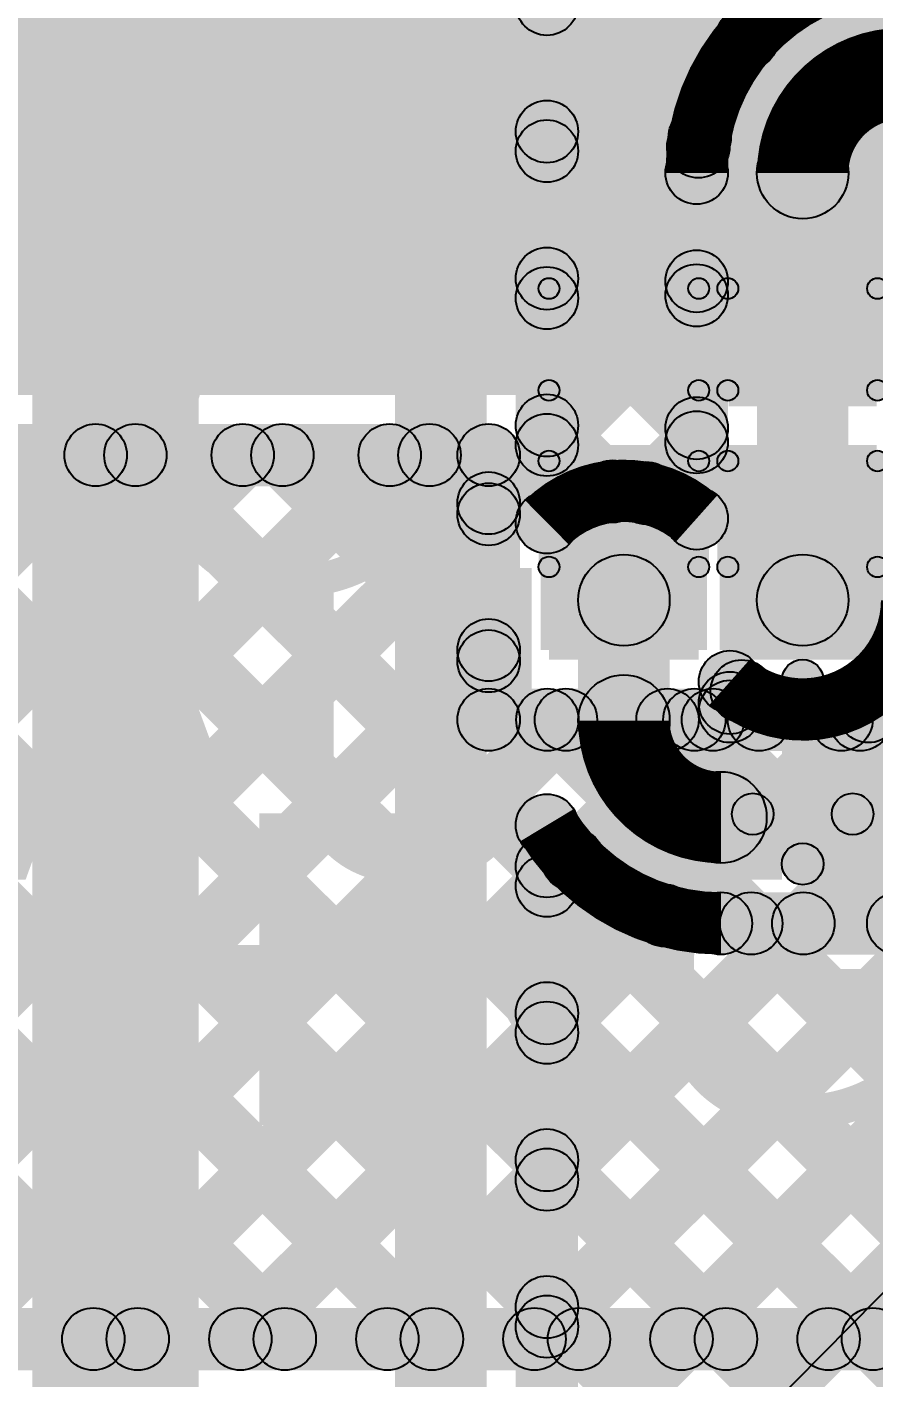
# Model space of a CAD drawing. Header units: millimetres. Extents: x 0 to 210, y 0 to 213.
# Drawn here: x 0.3655 to 0.5691, y 0.6701 to 0.9952 of the extents above; entities that cross this region are included whole.
import ezdxf

# ---------------------------------------------------------------- set-up
doc = ezdxf.new("R2010")
doc.units = ezdxf.units.MM
doc.header["$MEASUREMENT"] = 0
for name, color, linetype in [('BottomLayer', 5, 'Continuous'), ('TopLayer', 1, 'Continuous'), ('TopOverlay', 2, 'Continuous'), ('TopPaste', 8, 'Continuous'), ('TopSolder', 216, 'Continuous'), ('ViaHoleLayer', 16, 'Continuous')]:
    doc.layers.add(name, color=color, linetype=linetype)

# ---------------------------------------------------------------- blocks, each defined once
blk = doc.blocks.new('LED_0402_34')
at = {"layer": 'TopLayer'}
for points in [[(-0.02834, -0.01378), (-0.02834, 0.01378), (-0.00866, 0.01378), (-0.00866, -0.01378)], [(0.00866, -0.01378), (0.00866, 0.01378), (0.02834, 0.01378), (0.02834, -0.01378)]]:
    blk.add_hatch(color=1, dxfattribs=at).paths.add_polyline_path(points)
at = {"layer": 'TopOverlay'}
h = blk.add_hatch(color=2, dxfattribs=at)
edge = h.paths.add_edge_path()
edge.add_arc((-0.033, 0.018), 0.0025, 0, 360)
h = blk.add_hatch(color=2, dxfattribs=at)
edge = h.paths.add_edge_path()
edge.add_arc((-0.033, 0.018), 0.0025, 0, 360)
for points in [[(-0.0085, 0.0205), (-0.0085, 0.0155), (-0.033, 0.0155), (-0.033, 0.0205)], [(0.034, 0.0205), (0.034, 0.0155), (0.0085, 0.0155), (0.0085, 0.0205)], [(0.034, -0.02), (0.054, -0.02), (0.054, 0.02), (0.034, 0.02)], [(-0.0305, -0.018), (-0.0355, -0.018), (-0.0355, 0.018), (-0.0305, 0.018)], [(0.0365, -0.018), (0.0315, -0.018), (0.0315, 0.018), (0.0365, 0.018)], [(-0.0085, -0.0155), (-0.0085, -0.0205), (-0.033, -0.0205), (-0.033, -0.0155)], [(0.034, -0.0155), (0.034, -0.0205), (0.0085, -0.0205), (0.0085, -0.0155)]]:
    blk.add_hatch(color=2, dxfattribs=at).paths.add_polyline_path(points)
h = blk.add_hatch(color=2, dxfattribs=at)
edge = h.paths.add_edge_path()
edge.add_arc((-0.0085, 0.018), 0.0025, 0, 360)
h = blk.add_hatch(color=2, dxfattribs=at)
edge = h.paths.add_edge_path()
edge.add_arc((0.0085, 0.018), 0.0025, 0, 360)
h = blk.add_hatch(color=2, dxfattribs=at)
edge = h.paths.add_edge_path()
edge.add_arc((0.034, 0.018), 0.0025, 0, 360)
h = blk.add_hatch(color=2, dxfattribs=at)
edge = h.paths.add_edge_path()
edge.add_arc((0.034, 0.018), 0.0025, 0, 360)
h = blk.add_hatch(color=2, dxfattribs=at)
edge = h.paths.add_edge_path()
edge.add_arc((-0.033, -0.018), 0.0025, 0, 360)
h = blk.add_hatch(color=2, dxfattribs=at)
edge = h.paths.add_edge_path()
edge.add_arc((-0.033, -0.018), 0.0025, 0, 360)
h = blk.add_hatch(color=2, dxfattribs=at)
edge = h.paths.add_edge_path()
edge.add_arc((-0.0085, -0.018), 0.0025, 0, 360)
h = blk.add_hatch(color=2, dxfattribs=at)
edge = h.paths.add_edge_path()
edge.add_arc((0.0085, -0.018), 0.0025, 0, 360)
h = blk.add_hatch(color=2, dxfattribs=at)
edge = h.paths.add_edge_path()
edge.add_arc((0.034, -0.018), 0.0025, 0, 360)
h = blk.add_hatch(color=2, dxfattribs=at)
edge = h.paths.add_edge_path()
edge.add_arc((0.034, -0.018), 0.0025, 0, 360)
at = {"layer": 'TopPaste'}
for points in [[(-0.02834, -0.01378), (-0.02834, 0.01378), (-0.00866, 0.01378), (-0.00866, -0.01378)], [(0.00866, -0.01378), (0.00866, 0.01378), (0.02834, 0.01378), (0.02834, -0.01378)]]:
    blk.add_hatch(color=8, dxfattribs=at).paths.add_polyline_path(points)
at = {"layer": 'TopSolder'}
for points in [[(-0.03234, -0.01778), (-0.03234, 0.01778), (-0.00466, 0.01778), (-0.00466, -0.01778)], [(0.00466, -0.01778), (0.00466, 0.01778), (0.03234, 0.01778), (0.03234, -0.01778)]]:
    blk.add_hatch(color=216, dxfattribs=at).paths.add_polyline_path(points)
at = {"layer": 'TopOverlay'}
for centre in [(-0.033, 0.018), (-0.033, 0.018), (-0.0085, 0.018), (0.0085, 0.018), (0.034, 0.018), (0.034, 0.018), (-0.033, -0.018), (-0.033, -0.018), (-0.0085, -0.018), (0.0085, -0.018), (0.034, -0.018), (0.034, -0.018)]:
    blk.add_circle(centre, 0.0025, dxfattribs=at)
blk = doc.blocks.new('LED_0402_35')
at = {"layer": 'TopLayer'}
for points in [[(-0.02834, -0.01378), (-0.02834, 0.01378), (-0.00866, 0.01378), (-0.00866, -0.01378)], [(0.00866, -0.01378), (0.00866, 0.01378), (0.02834, 0.01378), (0.02834, -0.01378)]]:
    blk.add_hatch(color=1, dxfattribs=at).paths.add_polyline_path(points)
at = {"layer": 'TopOverlay'}
h = blk.add_hatch(color=2, dxfattribs=at)
edge = h.paths.add_edge_path()
edge.add_arc((-0.033, 0.018), 0.0025, 0, 360)
h = blk.add_hatch(color=2, dxfattribs=at)
edge = h.paths.add_edge_path()
edge.add_arc((-0.033, 0.018), 0.0025, 0, 360)
for points in [[(-0.0085, 0.0205), (-0.0085, 0.0155), (-0.033, 0.0155), (-0.033, 0.0205)], [(0.034, 0.0205), (0.034, 0.0155), (0.0085, 0.0155), (0.0085, 0.0205)], [(0.034, -0.02), (0.054, -0.02), (0.054, 0.02), (0.034, 0.02)], [(-0.0305, -0.018), (-0.0355, -0.018), (-0.0355, 0.018), (-0.0305, 0.018)], [(0.0365, -0.018), (0.0315, -0.018), (0.0315, 0.018), (0.0365, 0.018)], [(-0.0085, -0.0155), (-0.0085, -0.0205), (-0.033, -0.0205), (-0.033, -0.0155)], [(0.034, -0.0155), (0.034, -0.0205), (0.0085, -0.0205), (0.0085, -0.0155)]]:
    blk.add_hatch(color=2, dxfattribs=at).paths.add_polyline_path(points)
h = blk.add_hatch(color=2, dxfattribs=at)
edge = h.paths.add_edge_path()
edge.add_arc((-0.0085, 0.018), 0.0025, 0, 360)
h = blk.add_hatch(color=2, dxfattribs=at)
edge = h.paths.add_edge_path()
edge.add_arc((0.0085, 0.018), 0.0025, 0, 360)
h = blk.add_hatch(color=2, dxfattribs=at)
edge = h.paths.add_edge_path()
edge.add_arc((0.034, 0.018), 0.0025, 0, 360)
h = blk.add_hatch(color=2, dxfattribs=at)
edge = h.paths.add_edge_path()
edge.add_arc((0.034, 0.018), 0.0025, 0, 360)
h = blk.add_hatch(color=2, dxfattribs=at)
edge = h.paths.add_edge_path()
edge.add_arc((-0.033, -0.018), 0.0025, 0, 360)
h = blk.add_hatch(color=2, dxfattribs=at)
edge = h.paths.add_edge_path()
edge.add_arc((-0.033, -0.018), 0.0025, 0, 360)
h = blk.add_hatch(color=2, dxfattribs=at)
edge = h.paths.add_edge_path()
edge.add_arc((-0.0085, -0.018), 0.0025, 0, 360)
h = blk.add_hatch(color=2, dxfattribs=at)
edge = h.paths.add_edge_path()
edge.add_arc((0.0085, -0.018), 0.0025, 0, 360)
h = blk.add_hatch(color=2, dxfattribs=at)
edge = h.paths.add_edge_path()
edge.add_arc((0.034, -0.018), 0.0025, 0, 360)
h = blk.add_hatch(color=2, dxfattribs=at)
edge = h.paths.add_edge_path()
edge.add_arc((0.034, -0.018), 0.0025, 0, 360)
at = {"layer": 'TopPaste'}
for points in [[(-0.02834, -0.01378), (-0.02834, 0.01378), (-0.00866, 0.01378), (-0.00866, -0.01378)], [(0.00866, -0.01378), (0.00866, 0.01378), (0.02834, 0.01378), (0.02834, -0.01378)]]:
    blk.add_hatch(color=8, dxfattribs=at).paths.add_polyline_path(points)
at = {"layer": 'TopSolder'}
for points in [[(-0.03234, -0.01778), (-0.03234, 0.01778), (-0.00466, 0.01778), (-0.00466, -0.01778)], [(0.00466, -0.01778), (0.00466, 0.01778), (0.03234, 0.01778), (0.03234, -0.01778)]]:
    blk.add_hatch(color=216, dxfattribs=at).paths.add_polyline_path(points)
at = {"layer": 'TopOverlay'}
for centre in [(-0.033, 0.018), (-0.033, 0.018), (-0.0085, 0.018), (0.0085, 0.018), (0.034, 0.018), (0.034, 0.018), (-0.033, -0.018), (-0.033, -0.018), (-0.0085, -0.018), (0.0085, -0.018), (0.034, -0.018), (0.034, -0.018)]:
    blk.add_circle(centre, 0.0025, dxfattribs=at)

msp = doc.modelspace()

# ---------------------------------------------------------------- hatches: boundary and pattern name
at = {"layer": 'BottomLayer'}
for points in [[(0.40674, 0.31443), (0.36674, 0.31443), (0.36674, 2.03274), (0.40674, 2.03274)], [(0.454, 1.998), (0.476, 1.998), (0.476, 0.38572), (0.454, 0.38572)], [(0.483, 1.66271), (0.498, 1.66271), (0.498, 0.87599), (0.483, 0.87599)], [(0.4958, 0.96003), (0.4852, 0.97064), (0.9862, 1.47164), (0.9968, 1.46103)], [(0.4852, 1.03544), (0.4958, 1.04604), (0.54398, 0.99786), (0.53338, 0.98725)], [(0.4852, 1.00008), (0.4958, 1.01069), (0.53255, 0.97394), (0.52195, 0.96333)], [(0.4852, 0.96473), (0.4958, 0.97533), (0.5318, 0.93933), (0.5212, 0.92873)], [(0.4958, 0.92468), (0.4852, 0.93528), (0.5216, 0.97169), (0.53221, 0.96108)], [(0.5731, 0.8252), (0.56249, 0.8358), (0.69049, 0.9638), (0.7011, 0.9532)], [(0.534, 0.87693), (0.519, 0.87693), (0.519, 0.96006), (0.534, 0.96006)], [(0.563, 0.85728), (0.541, 0.85728), (0.541, 0.96006), (0.563, 0.96006)], [(0.4852, 0.92937), (0.4958, 0.93998), (0.5318, 0.90398), (0.5212, 0.89337)], [(0.4958, 0.88932), (0.4852, 0.89993), (0.5212, 0.93593), (0.5318, 0.92532)], [(0.4852, 0.89401), (0.4958, 0.90462), (0.51166, 0.88876), (0.50105, 0.87816)], [(0.51959, 0.87775), (0.50898, 0.88836), (0.5212, 0.90057), (0.5318, 0.88997)], [(0.52, 0.82832), (0.498, 0.82832), (0.498, 0.85728), (0.52, 0.85728)], [(0.5398, 0.82726), (0.5292, 0.83786), (0.53206, 0.84072), (0.54266, 0.83012)], [(0.542, 0.8305), (0.527, 0.8305), (0.527, 0.83764), (0.542, 0.83764)], [(0.5345, 0.823), (0.5345, 0.838), (0.734, 0.838), (0.734, 0.823)], [(0.53232, 0.794), (0.53232, 0.816), (0.734, 0.816), (0.734, 0.794)], [(0.498, 0.42487), (0.483, 0.42487), (0.483, 0.80313), (0.498, 0.80313)], [(0.4958, 0.78326), (0.4852, 0.79386), (0.49148, 0.80015), (0.50209, 0.78954)], [(0.4852, 0.78795), (0.4958, 0.79856), (0.83358, 0.46078), (0.82297, 0.45017)], [(0.4958, 0.7479), (0.4852, 0.75851), (0.51342, 0.78673), (0.52403, 0.77613)], [(0.53232, 0.772), (0.53232, 0.787), (0.734, 0.787), (0.734, 0.772)], [(0.4958, 0.64184), (0.4852, 0.65244), (0.61756, 0.7848), (0.62816, 0.7742)], [(0.4958, 0.67719), (0.4852, 0.6878), (0.5822, 0.7848), (0.59281, 0.7742)], [(0.4958, 0.60648), (0.4852, 0.61709), (0.65291, 0.7848), (0.66352, 0.7742)], [(0.4958, 0.71255), (0.4852, 0.72315), (0.54685, 0.7848), (0.55745, 0.7742)], [(0.5343, 0.7742), (0.54491, 0.7848), (0.83358, 0.49613), (0.82297, 0.48553)], [(0.4852, 0.75259), (0.4958, 0.7632), (0.83358, 0.42542), (0.82297, 0.41482)], [(0.4852, 0.71724), (0.4958, 0.72784), (0.83358, 0.39007), (0.82297, 0.37946)], [(0.4852, 0.68188), (0.4958, 0.69249), (0.56788, 0.62042), (0.55727, 0.60981)]]:
    msp.add_hatch(color=5, dxfattribs=at).paths.add_polyline_path(points)
h = msp.add_hatch(color=5, dxfattribs=at)
edge = h.paths.add_edge_path()
edge.add_arc((0.4905, 1.00069), 0.0075, 0, 360)
h = msp.add_hatch(color=5, dxfattribs=at)
edge = h.paths.add_edge_path()
edge.add_arc((0.53868, 0.99256), 0.0075, 0, 360)
h = msp.add_hatch(color=5, dxfattribs=at)
edge = h.paths.add_edge_path()
edge.add_arc((0.57594, 0.984), 0.011, 0, 360)
h = msp.add_hatch(color=5, dxfattribs=at)
edge = h.paths.add_edge_path()
edge.add_arc((0.57594, 0.984), 0.011, 0, 360)
h = msp.add_hatch(color=5, dxfattribs=at)
edge = h.paths.add_edge_path()
edge.add_arc((0.4905, 0.97003), 0.0075, 0, 360)
h = msp.add_hatch(color=5, dxfattribs=at)
edge = h.paths.add_edge_path()
edge.add_arc((0.52725, 0.96863), 0.0075, 0, 360)
h = msp.add_hatch(color=5, dxfattribs=at)
edge = h.paths.add_edge_path()
edge.add_arc((0.4905, 0.96534), 0.0075, 0, 360)
h = msp.add_hatch(color=5, dxfattribs=at)
edge = h.paths.add_edge_path()
edge.add_arc((0.52691, 0.96639), 0.0075, 0, 360)
h = msp.add_hatch(color=5, dxfattribs=at)
edge = h.paths.add_edge_path()
edge.add_arc((0.552, 0.96006), 0.011, 0, 360)
h = msp.add_hatch(color=5, dxfattribs=at)
edge = h.paths.add_edge_path()
edge.add_arc((0.552, 0.96006), 0.011, 0, 360)
h = msp.add_hatch(color=5, dxfattribs=at)
edge = h.paths.add_edge_path()
edge.add_arc((0.5265, 0.96006), 0.0075, 0, 360)
h = msp.add_hatch(color=5, dxfattribs=at)
edge = h.paths.add_edge_path()
edge.add_arc((0.5265, 0.96006), 0.0075, 0, 360)
h = msp.add_hatch(color=5, dxfattribs=at)
edge = h.paths.add_edge_path()
edge.add_arc((0.4905, 0.93467), 0.0075, 0, 360)
h = msp.add_hatch(color=5, dxfattribs=at)
edge = h.paths.add_edge_path()
edge.add_arc((0.5265, 0.93403), 0.0075, 0, 360)
h = msp.add_hatch(color=5, dxfattribs=at)
edge = h.paths.add_edge_path()
edge.add_arc((0.4905, 0.92998), 0.0075, 0, 360)
h = msp.add_hatch(color=5, dxfattribs=at)
edge = h.paths.add_edge_path()
edge.add_arc((0.5265, 0.93063), 0.0075, 0, 360)
h = msp.add_hatch(color=5, dxfattribs=at)
edge = h.paths.add_edge_path()
edge.add_arc((0.4905, 0.89932), 0.0075, 0, 360)
h = msp.add_hatch(color=5, dxfattribs=at)
edge = h.paths.add_edge_path()
edge.add_arc((0.5265, 0.89867), 0.0075, 0, 360)
h = msp.add_hatch(color=5, dxfattribs=at)
edge = h.paths.add_edge_path()
edge.add_arc((0.4905, 0.89463), 0.0075, 0, 360)
h = msp.add_hatch(color=5, dxfattribs=at)
edge = h.paths.add_edge_path()
edge.add_arc((0.5265, 0.89527), 0.0075, 0, 360)
h = msp.add_hatch(color=5, dxfattribs=at)
edge = h.paths.add_edge_path()
edge.add_arc((0.50636, 0.88346), 0.0075, 0, 360)
h = msp.add_hatch(color=5, dxfattribs=at)
edge = h.paths.add_edge_path()
edge.add_arc((0.51429, 0.88306), 0.0075, 0, 360)
h = msp.add_hatch(color=5, dxfattribs=at)
edge = h.paths.add_edge_path()
edge.add_arc((0.5265, 0.87693), 0.0075, 0, 360)
h = msp.add_hatch(color=5, dxfattribs=at)
edge = h.paths.add_edge_path()
edge.add_arc((0.5265, 0.87693), 0.0075, 0, 360)
h = msp.add_hatch(color=5, dxfattribs=at)
edge = h.paths.add_edge_path()
edge.add_arc((0.4905, 0.87599), 0.0075, 0, 360)
h = msp.add_hatch(color=5, dxfattribs=at)
edge = h.paths.add_edge_path()
edge.add_arc((0.4905, 0.87599), 0.0075, 0, 360)
h = msp.add_hatch(color=5, dxfattribs=at)
edge = h.paths.add_edge_path()
edge.add_arc((0.509, 0.85728), 0.01181, 0, 360)
h = msp.add_hatch(color=5, dxfattribs=at)
edge = h.paths.add_edge_path()
edge.add_arc((0.509, 0.85728), 0.011, 0, 360)
h = msp.add_hatch(color=5, dxfattribs=at)
edge = h.paths.add_edge_path()
edge.add_arc((0.552, 0.85728), 0.01181, 0, 360)
h = msp.add_hatch(color=5, dxfattribs=at)
edge = h.paths.add_edge_path()
edge.add_arc((0.552, 0.85728), 0.011, 0, 360)
h = msp.add_hatch(color=5, dxfattribs=at)
edge = h.paths.add_edge_path()
edge.add_arc((0.5345, 0.83764), 0.0075, 0, 360)
h = msp.add_hatch(color=5, dxfattribs=at)
edge = h.paths.add_edge_path()
edge.add_arc((0.5345, 0.83764), 0.0075, 0, 360)
h = msp.add_hatch(color=5, dxfattribs=at)
edge = h.paths.add_edge_path()
edge.add_arc((0.53736, 0.83542), 0.0075, 0, 360)
h = msp.add_hatch(color=5, dxfattribs=at)
edge = h.paths.add_edge_path()
edge.add_arc((0.509, 0.82832), 0.011, 0, 360)
h = msp.add_hatch(color=5, dxfattribs=at)
edge = h.paths.add_edge_path()
edge.add_arc((0.509, 0.82832), 0.011, 0, 360)
h = msp.add_hatch(color=5, dxfattribs=at)
edge = h.paths.add_edge_path()
edge.add_arc((0.5345, 0.83256), 0.0075, 0, 360)
h = msp.add_hatch(color=5, dxfattribs=at)
edge = h.paths.add_edge_path()
edge.add_arc((0.5345, 0.8305), 0.0075, 0, 360)
h = msp.add_hatch(color=5, dxfattribs=at)
edge = h.paths.add_edge_path()
edge.add_arc((0.5345, 0.8305), 0.0075, 0, 360)
h = msp.add_hatch(color=5, dxfattribs=at)
edge = h.paths.add_edge_path()
edge.add_arc((0.5678, 0.8305), 0.0075, 0, 360)
h = msp.add_hatch(color=5, dxfattribs=at)
edge = h.paths.add_edge_path()
edge.add_arc((0.53232, 0.805), 0.011, 0, 360)
h = msp.add_hatch(color=5, dxfattribs=at)
edge = h.paths.add_edge_path()
edge.add_arc((0.53232, 0.805), 0.011, 0, 360)
h = msp.add_hatch(color=5, dxfattribs=at)
edge = h.paths.add_edge_path()
edge.add_arc((0.4905, 0.80313), 0.0075, 0, 360)
h = msp.add_hatch(color=5, dxfattribs=at)
edge = h.paths.add_edge_path()
edge.add_arc((0.4905, 0.80313), 0.0075, 0, 360)
h = msp.add_hatch(color=5, dxfattribs=at)
edge = h.paths.add_edge_path()
edge.add_arc((0.4905, 0.79325), 0.0075, 0, 360)
h = msp.add_hatch(color=5, dxfattribs=at)
edge = h.paths.add_edge_path()
edge.add_arc((0.49678, 0.79484), 0.0075, 0, 360)
h = msp.add_hatch(color=5, dxfattribs=at)
edge = h.paths.add_edge_path()
edge.add_arc((0.4905, 0.78856), 0.0075, 0, 360)
h = msp.add_hatch(color=5, dxfattribs=at)
edge = h.paths.add_edge_path()
edge.add_arc((0.51873, 0.78143), 0.0075, 0, 360)
h = msp.add_hatch(color=5, dxfattribs=at)
edge = h.paths.add_edge_path()
edge.add_arc((0.53232, 0.7795), 0.0075, 0, 360)
h = msp.add_hatch(color=5, dxfattribs=at)
edge = h.paths.add_edge_path()
edge.add_arc((0.53232, 0.7795), 0.0075, 0, 360)
h = msp.add_hatch(color=5, dxfattribs=at)
edge = h.paths.add_edge_path()
edge.add_arc((0.53961, 0.7795), 0.0075, 0, 360)
h = msp.add_hatch(color=5, dxfattribs=at)
edge = h.paths.add_edge_path()
edge.add_arc((0.55215, 0.7795), 0.0075, 0, 360)
h = msp.add_hatch(color=5, dxfattribs=at)
edge = h.paths.add_edge_path()
edge.add_arc((0.57496, 0.7795), 0.0075, 0, 360)
h = msp.add_hatch(color=5, dxfattribs=at)
edge = h.paths.add_edge_path()
edge.add_arc((0.4905, 0.7579), 0.0075, 0, 360)
h = msp.add_hatch(color=5, dxfattribs=at)
edge = h.paths.add_edge_path()
edge.add_arc((0.4905, 0.75321), 0.0075, 0, 360)
h = msp.add_hatch(color=5, dxfattribs=at)
edge = h.paths.add_edge_path()
edge.add_arc((0.4905, 0.72254), 0.0075, 0, 360)
h = msp.add_hatch(color=5, dxfattribs=at)
edge = h.paths.add_edge_path()
edge.add_arc((0.4905, 0.71785), 0.0075, 0, 360)
h = msp.add_hatch(color=5, dxfattribs=at)
edge = h.paths.add_edge_path()
edge.add_arc((0.4905, 0.68719), 0.0075, 0, 360)
h = msp.add_hatch(color=5, dxfattribs=at)
edge = h.paths.add_edge_path()
edge.add_arc((0.4905, 0.68249), 0.0075, 0, 360)
at = {"layer": 'TopLayer'}
for points in [[(0.326, 0.973), (0.862, 0.973), (0.862, 1.391), (0.326, 1.391)], [(0.326, 0.90669), (0.572, 0.90669), (0.572, 0.998), (0.326, 0.998)], [(0.32381, 0.8234), (0.3132, 0.834), (0.3767, 0.8975), (0.38731, 0.88689)], [(0.32381, 0.75269), (0.3132, 0.76329), (0.44741, 0.8975), (0.45802, 0.88689)], [(0.32381, 0.78804), (0.3132, 0.79865), (0.41205, 0.8975), (0.42266, 0.88689)], [(0.31554, 0.88689), (0.32615, 0.8975), (0.53884, 0.6848), (0.52824, 0.6742)], [(0.31851, 0.88469), (0.31851, 0.89969), (0.4765, 0.89969), (0.4765, 0.88469)], [(0.3509, 0.88689), (0.36151, 0.8975), (0.5742, 0.6848), (0.56359, 0.6742)], [(0.38625, 0.88689), (0.39686, 0.8975), (0.60956, 0.6848), (0.59895, 0.6742)], [(0.42161, 0.88689), (0.43222, 0.8975), (0.4818, 0.84791), (0.4712, 0.8373)], [(0.45745, 0.6742), (0.44685, 0.6848), (0.65985, 0.8978), (0.67045, 0.8872)], [(0.45697, 0.88689), (0.46757, 0.8975), (0.4818, 0.88327), (0.4712, 0.87266)], [(0.49281, 0.6742), (0.4822, 0.6848), (0.6952, 0.8978), (0.70581, 0.8872)], [(0.52816, 0.6742), (0.51756, 0.6848), (0.73056, 0.8978), (0.74116, 0.8872)], [(0.56352, 0.6742), (0.55291, 0.6848), (0.76591, 0.8978), (0.77652, 0.8872)], [(0.484, 0.8285), (0.469, 0.8285), (0.469, 0.89219), (0.484, 0.89219)], [(0.491, 0.843), (0.527, 0.843), (0.527, 0.893), (0.491, 0.893)], [(0.534, 0.843), (0.57, 0.843), (0.57, 0.893), (0.534, 0.893)], [(0.32381, 0.71733), (0.3132, 0.72794), (0.4712, 0.88593), (0.4818, 0.87532)], [(0.3132, 0.85388), (0.32381, 0.86448), (0.50349, 0.6848), (0.49288, 0.6742)], [(0.32381, 0.68198), (0.3132, 0.69258), (0.4712, 0.85057), (0.4818, 0.83997)], [(0.4765, 0.821), (0.4765, 0.836), (0.5195, 0.836), (0.5195, 0.821)], [(0.5195, 0.821), (0.5195, 0.836), (0.5415, 0.836), (0.5415, 0.821)], [(0.5195, 0.821), (0.5195, 0.836), (0.5415, 0.836), (0.5415, 0.821)], [(0.5415, 0.821), (0.5415, 0.836), (0.5845, 0.836), (0.5845, 0.821)], [(0.35139, 0.6742), (0.34078, 0.6848), (0.48978, 0.8338), (0.50039, 0.8232)], [(0.38674, 0.6742), (0.37614, 0.6848), (0.52514, 0.8338), (0.53574, 0.8232)], [(0.4221, 0.6742), (0.41149, 0.6848), (0.56049, 0.8338), (0.5711, 0.8232)], [(0.4853, 0.8232), (0.49591, 0.8338), (0.64491, 0.6848), (0.6343, 0.6742)], [(0.52066, 0.8232), (0.53127, 0.8338), (0.68027, 0.6848), (0.66966, 0.6742)], [(0.55601, 0.8232), (0.56662, 0.8338), (0.71562, 0.6848), (0.70501, 0.6742)], [(0.3132, 0.81852), (0.32381, 0.82913), (0.46813, 0.6848), (0.45753, 0.6742)], [(0.3132, 0.78316), (0.32381, 0.79377), (0.43278, 0.6848), (0.42217, 0.6742)], [(0.3132, 0.74781), (0.32381, 0.75842), (0.39742, 0.6848), (0.38682, 0.6742)], [(0.33934, 0.672), (0.33934, 0.687), (1.0455, 0.687), (1.0455, 0.672)]]:
    msp.add_hatch(color=1, dxfattribs=at).paths.add_polyline_path(points)
h = msp.add_hatch(color=1, dxfattribs=at)
edge = h.paths.add_edge_path()
edge.add_arc((0.382, 0.89219), 0.0075, 0, 360)
h = msp.add_hatch(color=1, dxfattribs=at)
edge = h.paths.add_edge_path()
edge.add_arc((0.39156, 0.89219), 0.0075, 0, 360)
h = msp.add_hatch(color=1, dxfattribs=at)
edge = h.paths.add_edge_path()
edge.add_arc((0.41736, 0.89219), 0.0075, 0, 360)
h = msp.add_hatch(color=1, dxfattribs=at)
edge = h.paths.add_edge_path()
edge.add_arc((0.42691, 0.89219), 0.0075, 0, 360)
h = msp.add_hatch(color=1, dxfattribs=at)
edge = h.paths.add_edge_path()
edge.add_arc((0.45271, 0.89219), 0.0075, 0, 360)
h = msp.add_hatch(color=1, dxfattribs=at)
edge = h.paths.add_edge_path()
edge.add_arc((0.46227, 0.89219), 0.0075, 0, 360)
h = msp.add_hatch(color=1, dxfattribs=at)
edge = h.paths.add_edge_path()
edge.add_arc((0.4765, 0.89219), 0.0075, 0, 360)
h = msp.add_hatch(color=1, dxfattribs=at)
edge = h.paths.add_edge_path()
edge.add_arc((0.4765, 0.89219), 0.0075, 0, 360)
h = msp.add_hatch(color=1, dxfattribs=at)
edge = h.paths.add_edge_path()
edge.add_arc((0.4765, 0.88063), 0.0075, 0, 360)
h = msp.add_hatch(color=1, dxfattribs=at)
edge = h.paths.add_edge_path()
edge.add_arc((0.4765, 0.87796), 0.0075, 0, 360)
h = msp.add_hatch(color=1, dxfattribs=at)
edge = h.paths.add_edge_path()
edge.add_arc((0.509, 0.85728), 0.01181, 0, 360)
h = msp.add_hatch(color=1, dxfattribs=at)
edge = h.paths.add_edge_path()
edge.add_arc((0.552, 0.85728), 0.01181, 0, 360)
h = msp.add_hatch(color=1, dxfattribs=at)
edge = h.paths.add_edge_path()
edge.add_arc((0.4765, 0.84527), 0.0075, 0, 360)
h = msp.add_hatch(color=1, dxfattribs=at)
edge = h.paths.add_edge_path()
edge.add_arc((0.4765, 0.84261), 0.0075, 0, 360)
h = msp.add_hatch(color=1, dxfattribs=at)
edge = h.paths.add_edge_path()
edge.add_arc((0.4765, 0.8285), 0.0075, 0, 360)
h = msp.add_hatch(color=1, dxfattribs=at)
edge = h.paths.add_edge_path()
edge.add_arc((0.4765, 0.8285), 0.0075, 0, 360)
h = msp.add_hatch(color=1, dxfattribs=at)
edge = h.paths.add_edge_path()
edge.add_arc((0.49061, 0.8285), 0.0075, 0, 360)
h = msp.add_hatch(color=1, dxfattribs=at)
edge = h.paths.add_edge_path()
edge.add_arc((0.49508, 0.8285), 0.0075, 0, 360)
h = msp.add_hatch(color=1, dxfattribs=at)
edge = h.paths.add_edge_path()
edge.add_arc((0.5195, 0.8285), 0.0075, 0, 360)
h = msp.add_hatch(color=1, dxfattribs=at)
edge = h.paths.add_edge_path()
edge.add_arc((0.5195, 0.8285), 0.0075, 0, 360)
h = msp.add_hatch(color=1, dxfattribs=at)
edge = h.paths.add_edge_path()
edge.add_arc((0.5195, 0.8285), 0.0075, 0, 360)
h = msp.add_hatch(color=1, dxfattribs=at)
edge = h.paths.add_edge_path()
edge.add_arc((0.52596, 0.8285), 0.0075, 0, 360)
h = msp.add_hatch(color=1, dxfattribs=at)
edge = h.paths.add_edge_path()
edge.add_arc((0.53044, 0.8285), 0.0075, 0, 360)
h = msp.add_hatch(color=1, dxfattribs=at)
edge = h.paths.add_edge_path()
edge.add_arc((0.5415, 0.8285), 0.0075, 0, 360)
h = msp.add_hatch(color=1, dxfattribs=at)
edge = h.paths.add_edge_path()
edge.add_arc((0.5415, 0.8285), 0.0075, 0, 360)
h = msp.add_hatch(color=1, dxfattribs=at)
edge = h.paths.add_edge_path()
edge.add_arc((0.5415, 0.8285), 0.0075, 0, 360)
h = msp.add_hatch(color=1, dxfattribs=at)
edge = h.paths.add_edge_path()
edge.add_arc((0.56132, 0.8285), 0.0075, 0, 360)
h = msp.add_hatch(color=1, dxfattribs=at)
edge = h.paths.add_edge_path()
edge.add_arc((0.5658, 0.8285), 0.0075, 0, 360)
h = msp.add_hatch(color=1, dxfattribs=at)
edge = h.paths.add_edge_path()
edge.add_arc((0.38144, 0.6795), 0.0075, 0, 360)
h = msp.add_hatch(color=1, dxfattribs=at)
edge = h.paths.add_edge_path()
edge.add_arc((0.39212, 0.6795), 0.0075, 0, 360)
h = msp.add_hatch(color=1, dxfattribs=at)
edge = h.paths.add_edge_path()
edge.add_arc((0.4168, 0.6795), 0.0075, 0, 360)
h = msp.add_hatch(color=1, dxfattribs=at)
edge = h.paths.add_edge_path()
edge.add_arc((0.42748, 0.6795), 0.0075, 0, 360)
h = msp.add_hatch(color=1, dxfattribs=at)
edge = h.paths.add_edge_path()
edge.add_arc((0.45215, 0.6795), 0.0075, 0, 360)
h = msp.add_hatch(color=1, dxfattribs=at)
edge = h.paths.add_edge_path()
edge.add_arc((0.46283, 0.6795), 0.0075, 0, 360)
h = msp.add_hatch(color=1, dxfattribs=at)
edge = h.paths.add_edge_path()
edge.add_arc((0.48751, 0.6795), 0.0075, 0, 360)
h = msp.add_hatch(color=1, dxfattribs=at)
edge = h.paths.add_edge_path()
edge.add_arc((0.49819, 0.6795), 0.0075, 0, 360)
h = msp.add_hatch(color=1, dxfattribs=at)
edge = h.paths.add_edge_path()
edge.add_arc((0.52286, 0.6795), 0.0075, 0, 360)
h = msp.add_hatch(color=1, dxfattribs=at)
edge = h.paths.add_edge_path()
edge.add_arc((0.53354, 0.6795), 0.0075, 0, 360)
h = msp.add_hatch(color=1, dxfattribs=at)
edge = h.paths.add_edge_path()
edge.add_arc((0.55822, 0.6795), 0.0075, 0, 360)
h = msp.add_hatch(color=1, dxfattribs=at)
edge = h.paths.add_edge_path()
edge.add_arc((0.5689, 0.6795), 0.0075, 0, 360)
at = {"layer": 'TopOverlay'}
h = msp.add_hatch(color=2, dxfattribs=at)
edge = h.paths.add_edge_path()
edge.add_arc((0.552, 0.838), 0.005, 0, 360)
for points in [[(0.557, 0.79381), (0.547, 0.79381), (0.547, 0.838), (0.557, 0.838)], [(0.53646, 0.80228), (0.54354, 0.80935), (0.55554, 0.79735), (0.54846, 0.79028)], [(0.55554, 0.79028), (0.54846, 0.79735), (0.56046, 0.80935), (0.56754, 0.80228)]]:
    msp.add_hatch(color=2, dxfattribs=at).paths.add_polyline_path(points)
h = msp.add_hatch(color=2, dxfattribs=at)
edge = h.paths.add_edge_path()
edge.add_arc((0.54, 0.80581), 0.005, 0, 360)
h = msp.add_hatch(color=2, dxfattribs=at)
edge = h.paths.add_edge_path()
edge.add_arc((0.564, 0.80581), 0.005, 0, 360)
h = msp.add_hatch(color=2, dxfattribs=at)
edge = h.paths.add_edge_path()
edge.add_arc((0.552, 0.79381), 0.005, 0, 360)
h = msp.add_hatch(color=2, dxfattribs=at)
edge = h.paths.add_edge_path()
edge.add_arc((0.552, 0.79381), 0.005, 0, 360)
h = msp.add_hatch(color=2, dxfattribs=at)
edge = h.paths.add_edge_path()
edge.add_arc((0.552, 0.79381), 0.005, 0, 360)
at = {"layer": 'ViaHoleLayer'}
h = msp.add_hatch(color=16, dxfattribs=at)
edge = h.paths.add_edge_path()
edge.add_arc((0.509, 0.85728), 0.00591, 0, 360)
h = msp.add_hatch(color=16, dxfattribs=at)
edge = h.paths.add_edge_path()
edge.add_arc((0.552, 0.85728), 0.00591, 0, 360)

# ---------------------------------------------------------------- linework, layer by layer
at = {"layer": 'BottomLayer'}
for points, const_width in [([(0.5265, 0.96006, -0.414214), (0.57594, 1.0095)], 0.015), ([(0.552, 0.96006, -0.414214), (0.57594, 0.984)], 0.022), ([(0.4905, 0.87599, -0.395771), (0.5265, 0.87693)], 0.015), ([(0.57831, 0.85728, -0.647496), (0.5345, 0.83764)], 0.015), ([(0.53232, 0.805, -0.414214), (0.509, 0.82832)], 0.022), ([(0.53232, 0.7795, -0.262986), (0.4905, 0.80313)], 0.015)]:
    msp.add_lwpolyline(points, format="xyb", dxfattribs=dict(at, const_width=const_width))
for centre, radius in [((0.4905, 1.00069), 0.0075), ((0.53868, 0.99256), 0.0075), ((0.57594, 0.984), 0.011), ((0.57594, 0.984), 0.011), ((0.4905, 0.97003), 0.0075), ((0.52725, 0.96863), 0.0075), ((0.4905, 0.96534), 0.0075), ((0.52691, 0.96639), 0.0075), ((0.552, 0.96006), 0.011), ((0.552, 0.96006), 0.011), ((0.5265, 0.96006), 0.0075), ((0.5265, 0.96006), 0.0075), ((0.4905, 0.93467), 0.0075), ((0.5265, 0.93403), 0.0075), ((0.4905, 0.92998), 0.0075), ((0.5265, 0.93063), 0.0075), ((0.4905, 0.89932), 0.0075), ((0.5265, 0.89867), 0.0075), ((0.4905, 0.89463), 0.0075), ((0.5265, 0.89527), 0.0075), ((0.50636, 0.88346), 0.0075), ((0.51429, 0.88306), 0.0075), ((0.5265, 0.87693), 0.0075), ((0.5265, 0.87693), 0.0075), ((0.4905, 0.87599), 0.0075), ((0.4905, 0.87599), 0.0075), ((0.509, 0.85728), 0.011), ((0.552, 0.85728), 0.011), ((0.5345, 0.83764), 0.0075), ((0.5345, 0.83764), 0.0075), ((0.53736, 0.83542), 0.0075), ((0.509, 0.82832), 0.011), ((0.509, 0.82832), 0.011), ((0.5345, 0.83256), 0.0075), ((0.5345, 0.8305), 0.0075), ((0.5345, 0.8305), 0.0075), ((0.5678, 0.8305), 0.0075), ((0.53232, 0.805), 0.011), ((0.53232, 0.805), 0.011), ((0.4905, 0.80313), 0.0075), ((0.4905, 0.80313), 0.0075), ((0.4905, 0.79325), 0.0075), ((0.49678, 0.79484), 0.0075), ((0.4905, 0.78856), 0.0075), ((0.51873, 0.78143), 0.0075), ((0.53232, 0.7795), 0.0075), ((0.53232, 0.7795), 0.0075), ((0.53961, 0.7795), 0.0075), ((0.55215, 0.7795), 0.0075), ((0.57496, 0.7795), 0.0075), ((0.4905, 0.7579), 0.0075), ((0.4905, 0.75321), 0.0075), ((0.4905, 0.72254), 0.0075), ((0.4905, 0.71785), 0.0075), ((0.4905, 0.68719), 0.0075), ((0.4905, 0.68249), 0.0075)]:
    msp.add_circle(centre, radius, dxfattribs=at)
at = {"layer": 'TopLayer'}
for centre in [(0.382, 0.89219), (0.39156, 0.89219), (0.41736, 0.89219), (0.42691, 0.89219), (0.45271, 0.89219), (0.46227, 0.89219), (0.4765, 0.89219), (0.4765, 0.89219), (0.4765, 0.88063), (0.4765, 0.87796), (0.4765, 0.84527), (0.4765, 0.84261), (0.4765, 0.8285), (0.4765, 0.8285), (0.49061, 0.8285), (0.49508, 0.8285), (0.5195, 0.8285), (0.5195, 0.8285), (0.5195, 0.8285), (0.52596, 0.8285), (0.53044, 0.8285), (0.5415, 0.8285), (0.5415, 0.8285), (0.5415, 0.8285), (0.56132, 0.8285), (0.5658, 0.8285), (0.38144, 0.6795), (0.39212, 0.6795), (0.4168, 0.6795), (0.42748, 0.6795), (0.45215, 0.6795), (0.46283, 0.6795), (0.48751, 0.6795), (0.49819, 0.6795), (0.52286, 0.6795), (0.53354, 0.6795), (0.55822, 0.6795), (0.5689, 0.6795)]:
    msp.add_circle(centre, 0.0075, dxfattribs=at)
at = {"layer": 'TopOverlay'}
for centre in [(0.552, 0.838), (0.54, 0.80581), (0.564, 0.80581), (0.552, 0.79381), (0.552, 0.79381), (0.552, 0.79381)]:
    msp.add_circle(centre, 0.005, dxfattribs=at)
at = {"layer": 'TopSolder'}
msp.add_line((0.01639, 0.12842), (210.13236, 213.01137), dxfattribs=at)

# ---------------------------------------------------------------- block references
at = {"rotation": 270}
for name, p in [('LED_0402_34', (0.509, 0.89928)), ('LED_0402_35', (0.552, 0.89928))]:
    msp.add_blockref(name, p, dxfattribs=at)

# ---------------------------------------------------------------- texts
at = {"layer": 'TopOverlay'}
for s, height, p in [('SERVO_1', 0.07, (0.059, 0.93592)), ('TESTING', 0.07, (0.059, 0.85894)), ('FAULT', 0.075, (0.294, 0.79)), ('CHRG', 0.075, (0.294, 0.731))]:
    msp.add_text(s, height=height, rotation=360, dxfattribs=at).set_placement(p)

doc.saveas('drawing.dxf')
